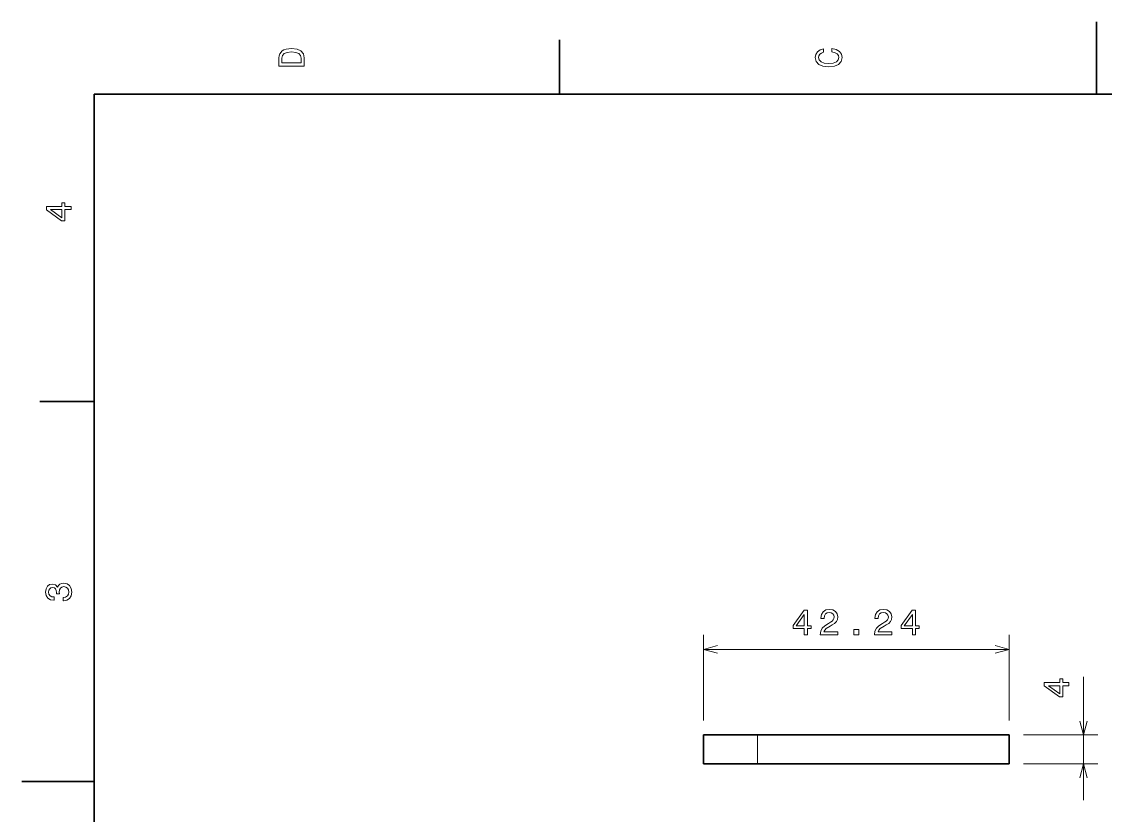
# Model space of a CAD drawing. Extents: x 0 to 297, y 0 to 210.
# Drawn here: x 0 to 149.7, y 100.3 to 210 of the extents above; entities that cross this region are included whole.
import ezdxf

# ---------------------------------------------------------------- set-up
doc = ezdxf.new("R2010")
doc.units = 0

msp = doc.modelspace()

# ---------------------------------------------------------------- linework, layer by layer
at = {"color": 7, "lineweight": 35, "ltscale": 0.25}
for p, q in [((148.5, 200), (148.5, 210)), ((10, 105), (0, 105))]:
    msp.add_line(p, q, dxfattribs=at)
at = {"color": 7, "lineweight": 35, "ltscale": 0.1875}
for p, q in [((74.300003, 200), (74.300003, 207.5)), ((10, 157.5), (2.5, 157.5)), ((94.170166, 111.439583), (101.670166, 111.439583)), ((94.170166, 107.439583), (101.670166, 107.439583))]:
    msp.add_line(p, q, dxfattribs=at)
at = {"color": 7, "lineweight": 35}
for p, q in [((287, 200), (10, 200)), ((10, 200), (10, 10)), ((101.670166, 111.439583), (136.413452, 111.439583)), ((101.670166, 107.439583), (136.413452, 107.439583))]:
    msp.add_line(p, q, dxfattribs=at)
at = {"color": 7, "lineweight": 13, "ltscale": 0.2958}
for p, q in [((94.170166, 113.439583), (94.170166, 125.271584)), ((136.413452, 113.439583), (136.413452, 125.271584))]:
    msp.add_line(p, q, dxfattribs=at)
at = {"color": 7, "lineweight": 13}
msp.add_line((94.170166, 123.271584), (136.413452, 123.271584), dxfattribs=at)
at = {"color": 7, "lineweight": 13, "ltscale": 0.425901}
msp.add_line((146.674316, 102.439583), (146.674316, 119.475609), dxfattribs=at)
at = {"color": 7, "lineweight": 35, "ltscale": 0.1}
for p, q in [((94.170166, 111.439583), (94.170166, 107.439583)), ((136.413452, 107.439583), (136.413452, 111.439583))]:
    msp.add_line(p, q, dxfattribs=at)
at = {"color": 7, "lineweight": 13, "ltscale": 0.1}
msp.add_line((101.670166, 107.439583), (101.670166, 111.439583), dxfattribs=at)
at = {"color": 7, "lineweight": 13, "ltscale": 0.256522}
for p, q in [((138.413452, 111.439583), (148.674316, 111.439583)), ((138.413452, 107.439583), (148.674316, 107.439583))]:
    msp.add_line(p, q, dxfattribs=at)
at = {"color": 7, "lineweight": 13}
for points in [[(35.533215, 204.994965), (35.533215, 203.829971), (39.033215, 203.829971), (39.033215, 204.994965), (38.922264, 205.544678), (38.584366, 205.953171), (38.034657, 206.205338), (37.283215, 206.296112), (36.516644, 206.215424), (36.21405, 206.114563), (35.971977, 205.973343), (35.644165, 205.56485), (35.563473, 205.297562)], [(35.951801, 204.959656), (36.027451, 205.342941), (36.259438, 205.605194), (36.672985, 205.761536), (37.283215, 205.811966), (37.873272, 205.756485), (38.286816, 205.600143), (38.533936, 205.332855), (38.614628, 204.959656), (38.614628, 204.298996), (35.951801, 204.298996)], [(111.93206, 205.817017), (112.35569, 205.716141), (112.658287, 205.549713), (112.844887, 205.317734), (112.905403, 205.045395), (112.814629, 204.71759), (112.54229, 204.460388), (112.098488, 204.28891), (111.483215, 204.233429), (110.872986, 204.28891), (110.424141, 204.455338), (110.151802, 204.71254), (110.055984, 205.045395), (110.106415, 205.287476), (110.247627, 205.494247), (110.474571, 205.655624), (110.787247, 205.766571), (110.787247, 206.245682), (110.308144, 206.094391), (109.94503, 205.832138), (109.718086, 205.474075), (109.637398, 205.045395), (109.763474, 204.510818), (110.116501, 204.10231), (110.696472, 203.840057), (111.483215, 203.749283), (112.269958, 203.840057), (112.84993, 204.10231), (113.208, 204.510818), (113.329041, 205.045395), (113.233215, 205.51442), (112.965927, 205.892654), (112.527161, 206.159943), (111.93206, 206.301163)], [(6.833213, 184.02739), (6.833213, 184.481277), (5.965778, 184.481277), (5.965778, 184.98056), (5.56232, 184.98056), (5.56232, 184.481277), (3.408862, 184.481277), (3.408862, 184.022339), (5.521974, 182.489197), (5.965778, 182.489197), (5.965778, 184.02739)], [(5.56232, 182.912827), (3.993876, 184.02739), (5.56232, 184.02739)], [(5.73379, 129.979111), (5.769093, 129.979111), (6.253242, 130.059799), (6.616354, 130.296829), (6.848343, 130.670029), (6.934078, 131.164276), (6.848343, 131.688766), (6.626441, 132.082138), (6.273415, 132.334305), (5.819525, 132.425079), (5.521974, 132.384735), (5.279899, 132.273788), (5.0933, 132.092224), (4.957133, 131.850143), (4.684798, 132.177963), (4.251081, 132.293961), (3.857709, 132.218307), (3.560158, 132.00145), (3.373559, 131.648422), (3.307997, 131.164276), (3.388689, 130.710388), (3.610591, 130.362396), (3.963617, 130.135452), (4.432637, 130.059799), (4.46794, 130.059799), (4.46794, 130.508652), (4.145173, 130.548996), (3.913184, 130.680115), (3.771974, 130.891937), (3.721542, 131.189484), (3.761888, 131.451736), (3.867795, 131.643372), (4.039265, 131.759369), (4.271254, 131.804764), (4.518372, 131.759369), (4.684798, 131.638336), (4.785663, 131.426514), (4.815922, 131.139053), (4.810879, 130.942368), (5.209294, 130.942368), (5.199208, 131.189484), (5.244596, 131.507217), (5.365634, 131.744247), (5.56232, 131.885452), (5.819525, 131.935883), (6.112032, 131.880417), (6.328891, 131.734161), (6.465058, 131.502167), (6.510447, 131.194534), (6.460014, 130.876801), (6.308718, 130.644821), (6.066643, 130.498566), (5.73379, 130.443085)], [(110.325317, 125.271584), (112.730957, 125.271584), (112.730957, 125.705299), (110.82959, 125.705299), (110.935547, 125.942329), (111.117065, 126.139015), (111.67688, 126.497086), (111.974487, 126.648384), (112.307251, 126.865242), (112.544312, 127.117401), (112.680542, 127.414955), (112.730957, 127.752853), (112.645142, 128.176483), (112.408203, 128.509338), (112.045044, 128.721161), (111.57605, 128.796799), (111.091919, 128.71106), (110.723755, 128.47403), (110.486694, 128.095795), (110.406006, 127.596512), (110.406006, 127.525909), (110.86499, 127.525909), (110.86499, 127.566254), (110.910278, 127.909195), (111.046509, 128.161346), (111.263306, 128.322739), (111.550781, 128.378204), (111.843262, 128.327789), (112.060181, 128.201691), (112.201416, 128.005005), (112.251831, 127.757896), (112.216553, 127.525909), (112.120728, 127.329224), (111.959351, 127.157753), (111.737427, 127.006454), (111.439819, 126.84507), (110.945679, 126.532387), (110.597656, 126.199539), (110.390869, 125.796082), (110.325317, 125.286713)], [(117.797485, 125.271584), (120.203125, 125.271584), (120.203125, 125.705299), (118.301758, 125.705299), (118.407715, 125.942329), (118.589233, 126.139015), (119.149048, 126.497086), (119.446655, 126.648384), (119.779419, 126.865242), (120.016479, 127.117401), (120.15271, 127.414955), (120.203125, 127.752853), (120.11731, 128.176483), (119.880371, 128.509338), (119.517212, 128.721161), (119.048218, 128.796799), (118.564087, 128.71106), (118.195923, 128.47403), (117.958862, 128.095795), (117.878174, 127.596512), (117.878174, 127.525909), (118.337158, 127.525909), (118.337158, 127.566254), (118.382446, 127.909195), (118.518677, 128.161346), (118.735474, 128.322739), (119.022949, 128.378204), (119.31543, 128.327789), (119.532349, 128.201691), (119.673584, 128.005005), (119.723999, 127.757896), (119.688721, 127.525909), (119.592896, 127.329224), (119.431519, 127.157753), (119.209595, 127.006454), (118.911987, 126.84507), (118.417847, 126.532387), (118.069824, 126.199539), (117.863037, 125.796082), (117.797485, 125.286713)], [(108.097168, 125.271584), (108.551025, 125.271584), (108.551025, 126.139015), (109.050293, 126.139015), (109.050293, 126.54248), (108.551025, 126.54248), (108.551025, 128.695938), (108.092163, 128.695938), (106.55896, 126.582825), (106.55896, 126.139015), (108.097168, 126.139015)], [(106.982544, 126.54248), (108.097168, 128.110931), (108.097168, 126.54248)], [(123.041504, 125.271584), (123.495361, 125.271584), (123.495361, 126.139015), (123.994629, 126.139015), (123.994629, 126.54248), (123.495361, 126.54248), (123.495361, 128.695938), (123.036499, 128.695938), (121.503296, 126.582825), (121.503296, 126.139015), (123.041504, 126.139015)], [(121.92688, 126.54248), (123.041504, 128.110931), (123.041504, 126.54248)], [(114.94397, 125.271584), (115.639893, 125.271584), (115.639893, 126.023026), (114.94397, 126.023026)], [(144.674316, 118.23497), (144.674316, 118.688866), (143.806885, 118.688866), (143.806885, 119.188141), (143.403442, 119.188141), (143.403442, 118.688866), (141.25, 118.688866), (141.25, 118.229927), (143.363037, 116.696785), (143.806885, 116.696785), (143.806885, 118.23497)], [(143.403442, 117.120422), (141.834961, 118.23497), (143.403442, 118.23497)]]:
    msp.add_lwpolyline(points, close=True, dxfattribs=at)
for points in [[(96.102051, 123.789223), (94.170166, 123.271584), (96.102051, 122.753944)], [(134.481567, 122.753944), (136.413452, 123.271584), (134.481567, 123.789223)], [(146.156738, 113.371437), (146.674316, 111.439583), (147.191895, 113.371437)], [(147.191895, 105.507729), (146.674316, 107.439583), (146.156738, 105.507729)]]:
    msp.add_lwpolyline(points, dxfattribs=at)

doc.saveas('drawing.dxf')
